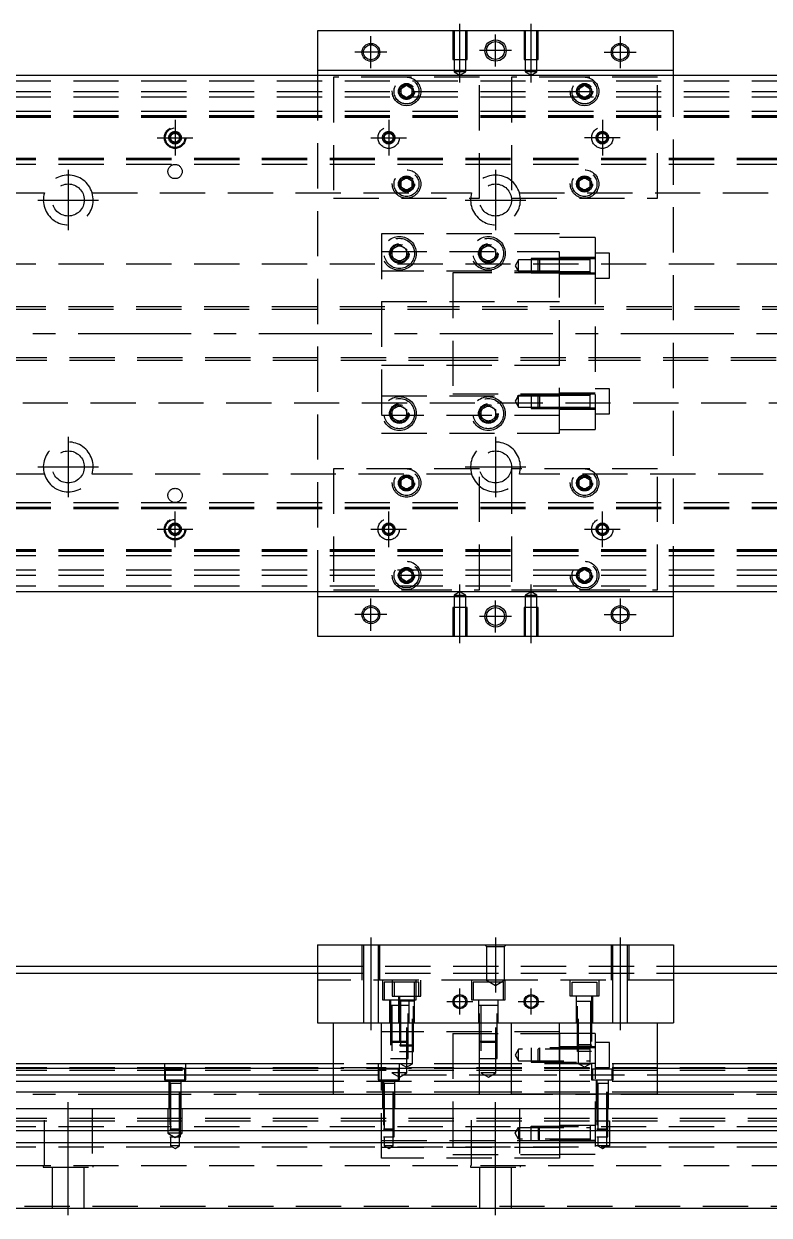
# Model space of a CAD drawing. Extents: x -13 to 801, y -273 to 87.
# Drawn here: x 174.5 to 383.9, y -247.7 to 87 of the extents above; entities that cross this region are included whole.
import ezdxf

# ---------------------------------------------------------------- set-up
doc = ezdxf.new("R2010")
doc.units = 0
doc.linetypes.add('CENTER', pattern=[50.8, 31.75, -6.35, 6.35, -6.35])
doc.linetypes.add('DASHED', pattern=[19.05, 12.7, -6.35])
doc.layers.get('0').update_dxf_attribs({"linetype": 'CONTINUOUS'})
doc.layers.add('CENTER', color=1, linetype='CENTER')

msp = doc.modelspace()

# ---------------------------------------------------------------- linework, layer by layer
at = {"color": 7, "linetype": 'CONTINUOUS'}
for p, q in [((257, 85), (257, 74)), ((357, 85), (257, 85)), ((357, 74), (357, 85)), ((257, 74), (357, 74)), ((257, 74), (257, 72.5)), ((357, 72.5), (357, 74)), ((611, 72.5), (3, 72.5)), ((3, -72.5), (611, -72.5)), ((257, -72.5), (257, -74)), ((357, -74), (357, -72.5)), ((257, -74), (257, -85)), ((357, -74), (257, -74)), ((357, -85), (357, -74)), ((257, -85), (357, -85)), ((257, -171.72), (257, -193.72)), ((257, -171.72), (357, -171.72)), ((357, -171.72), (357, -193.72)), ((3, -177.72), (257, -177.72)), ((11, -179.72), (257, -179.72)), ((357, -177.72), (611, -177.72)), ((357, -179.72), (603, -179.72)), ((257, -193.72), (357, -193.72)), ((261.5, -213.72), (261.5, -193.72)), ((302.5, -213.72), (302.5, -193.72)), ((311.5, -213.72), (311.5, -193.72)), ((352.5, -213.72), (352.5, -193.72)), ((261.5, -205.22), (17, -205.22)), ((261.5, -206.472272), (17, -206.472272)), ((311.5, -205.22), (302.5, -205.22)), ((311.5, -206.472272), (302.5, -206.472272)), ((597, -205.22), (352.5, -205.22)), ((597, -206.472272), (352.5, -206.472272)), ((17, -208.24668), (261.5, -208.24668)), ((261.5, -210.143076), (17, -210.143076)), ((302.5, -208.24668), (311.5, -208.24668)), ((311.5, -210.143076), (302.5, -210.143076)), ((352.5, -208.24668), (597, -208.24668)), ((597, -210.143076), (352.5, -210.143076)), ((261.5, -213.197372), (17, -213.197372)), ((261.5, -213.72), (302.5, -213.72)), ((311.5, -213.197372), (302.5, -213.197372)), ((352.5, -213.72), (311.5, -213.72)), ((597, -213.197372), (352.5, -213.197372)), ((17, -217.72), (597, -217.72)), ((597, -224.02), (17, -224.02)), ((597, -227.42), (17, -227.42)), ((17, -245.72), (597, -245.72))]:
    msp.add_line(p, q, dxfattribs=at)
at = {"color": 3, "linetype": 'DASHED'}
for p, q in [((295.000006, 85), (295.000006, 77)), ((295.35, 85), (295.35, 77)), ((298.65, 77), (298.65, 85)), ((298.999994, 77), (298.999994, 85)), ((315.000006, 85), (315.000006, 77)), ((315.35, 85), (315.35, 77)), ((318.65, 77), (318.65, 85)), ((318.999994, 77), (318.999994, 85)), ((295.000006, 77), (298.999994, 77)), ((295.35, 77), (295.35, 73.5)), ((298.65, 73.5), (298.65, 77)), ((315.000006, 77), (318.999994, 77)), ((315.35, 77), (315.35, 73.5)), ((318.65, 73.5), (318.65, 77)), ((17, 71), (597, 71)), ((257, 72.5), (257, -72.5)), ((261.5, 72), (261.5, 38)), ((282, 72), (261.5, 72)), ((302.5, 72), (282, 72)), ((298.65, 73.5), (295.35, 73.5)), ((295.35, 73.5), (297, 72.547372)), ((297, 72.547372), (298.65, 73.5)), ((302.5, 38), (302.5, 72)), ((332, 72), (311.5, 72)), ((311.5, 72), (311.5, 38)), ((318.65, 73.5), (315.35, 73.5)), ((315.35, 73.5), (317, 72.547372)), ((317, 72.547372), (318.65, 73.5)), ((352.5, 72), (332, 72)), ((352.5, 38), (352.5, 72)), ((357, -72.5), (357, 72.5)), ((17, 68), (597, 68)), ((280, 68), (280.023172, 68.30356)), ((280.5, 68.866026), (282, 69.73205)), ((280.5, 67.133974), (280.5, 68.866026)), ((282, 66.26795), (280.5, 67.133974)), ((282, 69.73205), (283.5, 68.866026)), ((283.5, 67.133974), (282, 66.26795)), ((283.5, 68.866026), (283.5, 67.133974)), ((330.5, 68.866026), (332, 69.73205)), ((330.5, 67.133974), (330.5, 68.866026)), ((332, 66.26795), (330.5, 67.133974)), ((332, 69.73205), (333.5, 68.866026)), ((333.5, 67.133974), (332, 66.26795)), ((333.5, 68.866026), (333.5, 67.133974)), ((333.973226, 68.326156), (334, 68)), ((17, 66.5), (597, 66.5)), ((17, 62.5), (597, 62.5)), ((17, 61.247728), (597, 61.247728)), ((17, 61.1147), (597, 61.1147)), ((17, 61.1), (597, 61.1)), ((17, 60.8), (597, 60.8)), ((215.75, 55.721688), (217, 56.443376)), ((215.75, 54.278312), (215.75, 55.721688)), ((217, 53.556624), (215.75, 54.278312)), ((217, 56.443376), (218.25, 55.721688)), ((218.25, 54.278312), (217, 53.556624)), ((218.25, 55.721688), (218.25, 54.278312)), ((218.477374, 55.25955), (218.5, 55)), ((597, 49.2), (17, 49.2)), ((597, 48.9), (17, 48.9)), ((597, 48.8853), (17, 48.8853)), ((597, 48.752272), (17, 48.752272)), ((597, 47.5), (17, 47.5)), ((280.5, 42.866026), (282, 43.73205)), ((282, 43.73205), (283.5, 42.866026)), ((330.5, 42.866026), (332, 43.73205)), ((332, 43.73205), (333.5, 42.866026)), ((280.5, 41.133974), (280.5, 42.866026)), ((282, 40.26795), (280.5, 41.133974)), ((283.5, 41.133974), (282, 40.26795)), ((283.5, 42.866026), (283.5, 41.133974)), ((283.973226, 42.326156), (284, 42)), ((330.5, 41.133974), (330.5, 42.866026)), ((332, 40.26795), (330.5, 41.133974)), ((333.5, 41.133974), (332, 40.26795)), ((333.5, 42.866026), (333.5, 41.133974)), ((333.973226, 42.326156), (334, 42)), ((73.708204, 39.5), (180.291796, 39.5)), ((193.708204, 39.5), (300.291796, 39.5)), ((261.5, 38), (302.5, 38)), ((311.5, 38), (352.5, 38)), ((313.708204, 39.5), (420.291796, 39.5)), ((275, 28), (275, -28)), ((325, 28), (275, 28)), ((325, -28), (325, 28)), ((335, 27), (325, 27)), ((335, 27), (335, 20.976176)), ((278, 23.6547), (280, 24.809402)), ((278, 21.3453), (278, 23.6547)), ((280, 24.809402), (282, 23.6547)), ((282, 23.6547), (282, 21.3453)), ((303, 23.6547), (305, 24.809402)), ((303, 21.3453), (303, 23.6547)), ((305, 24.809402), (307, 23.6547)), ((307, 23.6547), (307, 21.3453)), ((275, 23), (325, 23)), ((280, 20.190598), (278, 21.3453)), ((282, 21.3453), (280, 20.190598)), ((282.483582, 22.786038), (282.5, 22.5)), ((305, 20.190598), (303, 21.3453)), ((307, 21.3453), (305, 20.190598)), ((307.483582, 22.786038), (307.5, 22.5)), ((313.5, 20.702558), (312.547372, 19.052558)), ((313.5, 17.402558), (313.5, 20.702558)), ((317, 20.702558), (313.5, 20.702558)), ((317, 21.052554), (317, 17.052564)), ((319.35, 21.052554), (317, 21.052554)), ((319, 20.702558), (317, 20.702558)), ((319.35, 21.052558), (319, 20.702558)), ((319, 17.402558), (319, 20.702558)), ((325, 20.702558), (319, 20.702558)), ((325, 20.702558), (319, 20.702558)), ((319.35, 21.052558), (319.35, 17.052558)), ((325, 21.052556), (319.35, 21.052558)), ((325, 21.052554), (319.35, 21.052554)), ((335, 21.302558), (325, 21.302558)), ((333.605, 21.052558), (325, 21.052556)), ((335, 20.976176), (325, 20.976176)), ((333.6, 20.702558), (325, 20.702558)), ((335, 21.052558), (333.595, 21.052558)), ((333.6, 17.052554), (333.6, 21.052564)), ((333.6, 17.052554), (333.6, 21.052564)), ((333.6, 20.702558), (333.6, 21.052564)), ((333.6, 20.836098), (333.6, 21.052558)), ((333.6, 21.052558), (333.6, 20.835892)), ((339, 22.552558), (335, 22.552558)), ((335, 20.976176), (335, -20.976176)), ((339, 15.552558), (339, 22.552558)), ((597, 19.5), (78.969694, 19.5)), ((325, 17.5), (275, 17.5)), ((295, 17), (295, -17)), ((325, 17), (295, 17)), ((312.547372, 19.052558), (313.5, 17.402558)), ((313.5, 17.402558), (317, 17.402558)), ((317, 17.402558), (319, 17.402558)), ((317, 17.052564), (319.35, 17.052564)), ((319, 17.402558), (325, 17.402558)), ((319, 17.402558), (319.35, 17.052558)), ((319, 17.402558), (325, 17.402558)), ((319.35, 17.052564), (325, 17.052564)), ((319.35, 17.052558), (325, 17.052562)), ((325, 17.402558), (333.6, 17.402558)), ((325, 17.052562), (333.605, 17.052558)), ((325, 16.802558), (335, 16.802558)), ((333.595, 17.052558), (335, 17.052558)), ((333.6, 17.052554), (333.6, 17.402558)), ((333.6, 17.269268), (333.6, 17.052558)), ((333.6, 17.052558), (333.6, 17.26902)), ((335, 15.552558), (339, 15.552558)), ((295, 7.5), (54, 7.5)), ((295, 6.75), (54, 6.75)), ((275, 9), (325, 9)), ((335, 7.5), (295, 7.5)), ((335, 7.499994), (295, 7.499994)), ((335, 6.75), (295, 6.75)), ((335, 6.75), (295, 6.75)), ((547.005, 7.5), (335, 7.5)), ((547, 6.75), (335, 6.75)), ((54, -6.75), (295, -6.75)), ((54, -7.5), (295, -7.5)), ((325, -9), (275, -9)), ((295, -6.75), (335, -6.75)), ((295, -6.75), (335, -6.75)), ((295, -7.499994), (335, -7.499994)), ((295, -7.5), (335, -7.5)), ((335, -6.75), (547, -6.75)), ((335, -7.5), (547.005, -7.5)), ((339, -15.552558), (335, -15.552558)), ((339, -22.552558), (339, -15.552558)), ((78.969694, -19.5), (597, -19.5)), ((275, -17.5), (325, -17.5)), ((295, -17), (325, -17)), ((313.5, -17.402558), (312.547372, -19.052558)), ((312.547372, -19.052558), (313.5, -20.702558)), ((313.5, -20.702558), (313.5, -17.402558)), ((317, -17.402558), (313.5, -17.402558)), ((317, -17.052564), (317, -21.052554)), ((319.35, -17.052564), (317, -17.052564)), ((319, -17.402558), (317, -17.402558)), ((319.35, -17.052558), (319, -17.402558)), ((319, -20.702558), (319, -17.402558)), ((325, -17.402558), (319, -17.402558)), ((325, -17.402558), (319, -17.402558)), ((319.35, -17.052558), (319.35, -21.052558)), ((325, -17.052562), (319.35, -17.052558)), ((325, -17.052564), (319.35, -17.052564)), ((335, -16.802558), (325, -16.802558)), ((333.605, -17.052558), (325, -17.052562)), ((333.6, -17.402558), (325, -17.402558)), ((335, -17.052558), (333.595, -17.052558)), ((333.6, -21.052564), (333.6, -17.052554)), ((333.6, -21.051878), (333.6, -17.052554)), ((333.6, -17.26902), (333.6, -17.052558)), ((333.6, -17.052558), (333.6, -17.269226)), ((325, -23), (275, -23)), ((278, -21.3453), (280, -20.190598)), ((278, -23.6547), (278, -21.3453)), ((280, -20.190598), (282, -21.3453)), ((282, -21.3453), (282, -23.6547)), ((282.483582, -22.213962), (282.5, -22.5)), ((302.5, -22.5), (302.518502, -22.196412)), ((303, -21.3453), (305, -20.190598)), ((303, -23.6547), (303, -21.3453)), ((305, -20.190598), (307, -21.3453)), ((307, -21.3453), (307, -23.6547)), ((313.5, -20.702558), (317, -20.702558)), ((317, -20.702558), (319, -20.702558)), ((317, -21.052554), (319.35, -21.052554)), ((319, -20.702558), (325, -20.702558)), ((319, -20.702558), (319.35, -21.052558)), ((319, -20.702558), (325, -20.702558)), ((319.35, -21.052554), (325, -21.052554)), ((319.35, -21.052558), (325, -21.052556)), ((325, -20.702558), (333.6, -20.702558)), ((335, -20.976176), (325, -20.976176)), ((325, -21.052556), (333.605, -21.052558)), ((325, -21.302558), (335, -21.302558)), ((333.595, -21.052558), (335, -21.052558)), ((333.6, -20.83585), (333.6, -21.052558)), ((333.6, -21.052558), (333.6, -20.836098)), ((333.6, -21.052564), (333.6, -21.051878)), ((335, -20.976176), (335, -27)), ((335, -22.552558), (339, -22.552558)), ((280, -24.809402), (278, -23.6547)), ((282, -23.6547), (280, -24.809402)), ((305, -24.809402), (303, -23.6547)), ((307, -23.6547), (305, -24.809402)), ((275, -28), (325, -28)), ((325, -27), (335, -27)), ((180.291796, -39.5), (73.708204, -39.5)), ((300.291796, -39.5), (193.708204, -39.5)), ((261.5, -38), (261.5, -72)), ((302.5, -38), (261.5, -38)), ((302.5, -72), (302.5, -38)), ((311.5, -38), (311.5, -72)), ((352.5, -38), (311.5, -38)), ((420.291796, -39.5), (313.708204, -39.5)), ((352.5, -72), (352.5, -38)), ((280.5, -41.133974), (282, -40.26795)), ((280.5, -42.866026), (280.5, -41.133974)), ((282, -43.73205), (280.5, -42.866026)), ((282, -40.26795), (283.5, -41.133974)), ((283.5, -42.866026), (282, -43.73205)), ((283.5, -41.133974), (283.5, -42.866026)), ((283.973226, -41.673844), (284, -42)), ((330, -42), (330.030168, -41.653934)), ((330.5, -41.133974), (332, -40.26795)), ((330.5, -42.866026), (330.5, -41.133974)), ((332, -43.73205), (330.5, -42.866026)), ((332, -40.26795), (333.5, -41.133974)), ((333.5, -42.866026), (332, -43.73205)), ((333.5, -41.133974), (333.5, -42.866026)), ((17, -47.5), (597, -47.5)), ((17, -48.752272), (597, -48.752272)), ((17, -48.8853), (597, -48.8853)), ((17, -48.9), (597, -48.9)), ((17, -49.2), (597, -49.2)), ((215.5, -55), (215.52041, -54.75339)), ((215.75, -54.278312), (217, -53.556624)), ((215.75, -55.721688), (215.75, -54.278312)), ((217, -56.443376), (215.75, -55.721688)), ((217, -53.556624), (218.25, -54.278312)), ((218.25, -55.721688), (217, -56.443376)), ((218.25, -54.278312), (218.25, -55.721688)), ((597, -60.8), (17, -60.8)), ((597, -61.1), (17, -61.1)), ((597, -61.1147), (17, -61.1147)), ((597, -61.247728), (17, -61.247728)), ((597, -62.5), (17, -62.5)), ((597, -66.5), (17, -66.5)), ((280.5, -67.133974), (282, -66.26795)), ((282, -66.26795), (283.5, -67.133974)), ((330.5, -67.133974), (332, -66.26795)), ((332, -66.26795), (333.5, -67.133974)), ((597, -68), (17, -68)), ((280, -68), (280.023172, -67.69644)), ((280.5, -68.866026), (280.5, -67.133974)), ((282, -69.73205), (280.5, -68.866026)), ((283.5, -68.866026), (282, -69.73205)), ((283.5, -67.133974), (283.5, -68.866026)), ((330.5, -68.866026), (330.5, -67.133974)), ((332, -69.73205), (330.5, -68.866026)), ((333.5, -68.866026), (332, -69.73205)), ((333.5, -67.133974), (333.5, -68.866026)), ((333.973226, -67.673844), (334, -68)), ((597, -71), (17, -71)), ((261.5, -72), (282, -72)), ((282, -72), (302.5, -72)), ((297, -72.547372), (295.35, -73.5)), ((295.35, -73.5), (297, -73.5)), ((295.35, -73.5), (295.35, -77)), ((298.65, -73.5), (297, -72.547372)), ((297, -73.5), (298.65, -73.5)), ((298.65, -77), (298.65, -73.5)), ((311.5, -72), (332, -72)), ((317, -72.547372), (315.35, -73.5)), ((315.35, -73.5), (317, -73.5)), ((315.35, -73.5), (315.35, -77)), ((318.65, -73.5), (317, -72.547372)), ((317, -73.5), (318.65, -73.5)), ((318.65, -77), (318.65, -73.5)), ((332, -72), (352.5, -72)), ((298.999994, -77), (295.000006, -77)), ((295.000006, -77), (295.000006, -85)), ((295.35, -77), (295.35, -85)), ((298.65, -85), (298.65, -77)), ((298.999994, -85), (298.999994, -77)), ((318.999994, -77), (315.000006, -77)), ((315.000006, -77), (315.000006, -85)), ((315.35, -77), (315.35, -85)), ((318.65, -85), (318.65, -77)), ((318.999994, -85), (318.999994, -77)), ((269.500006, -171.72), (269.500006, -181.72)), ((269.9, -171.72), (269.9, -181.72)), ((274.1, -181.72), (274.1, -171.72)), ((274.499994, -181.72), (274.499994, -171.72)), ((304.5, -172.22), (304, -171.72)), ((304.5, -172.22), (304.5, -181.72)), ((304.5, -172.22), (309.5, -172.22)), ((309.5, -172.22), (310, -171.72)), ((309.5, -181.72), (309.5, -172.22)), ((339.500006, -171.72), (339.500006, -181.72)), ((339.9, -171.72), (339.9, -181.72)), ((344.1, -181.72), (344.1, -171.72)), ((344.499994, -181.72), (344.499994, -171.72)), ((257, -177.72), (357, -177.72)), ((257, -179.72), (357, -179.72)), ((304.5, -181.72), (257, -181.72)), ((269.9, -181.72), (269.9, -193.72)), ((274.1, -193.72), (274.1, -181.72)), ((275.25, -181.72), (275.25, -187.22)), ((284.25, -182.22), (275.75, -182.22)), ((275.75, -182.22), (275.75, -187.22)), ((278, -181.72), (278, -186.22)), ((285.5, -182.22), (278.5, -182.22)), ((278.5, -182.22), (278.5, -186.22)), ((284.25, -187.22), (284.25, -182.22)), ((284.75, -187.22), (284.75, -181.72)), ((285.5, -186.22), (285.5, -182.22)), ((286, -186.22), (286, -181.72)), ((300.25, -181.72), (300.25, -187.22)), ((309.25, -182.22), (300.75, -182.22)), ((300.75, -182.22), (300.75, -187.22)), ((309.5, -181.72), (304.5, -181.72)), ((304.5, -181.72), (307, -183.163376)), ((307, -183.163376), (309.5, -181.72)), ((309.25, -187.22), (309.25, -182.22)), ((357, -181.72), (309.5, -181.72)), ((309.75, -187.22), (309.75, -181.72)), ((328, -186.22), (328, -181.72)), ((328.5, -182.22), (335.5, -182.22)), ((328.5, -186.22), (328.5, -182.22)), ((335.5, -182.22), (335.5, -186.22)), ((336, -181.72), (336, -186.22)), ((339.9, -181.72), (339.9, -193.72)), ((344.1, -193.72), (344.1, -181.72)), ((275.25, -187.22), (284.75, -187.22)), ((277.25, -187.22), (277.25, -193.72)), ((277.500006, -187.22), (277.500006, -203.72)), ((278, -186.22), (286, -186.22)), ((279.75, -186.22), (279.75, -193.72)), ((279.999972, -186.22), (280.000006, -201.72)), ((282.499994, -203.72), (282.499994, -187.22)), ((282.75, -193.72), (282.75, -187.22)), ((283.999994, -201.72), (284.000028, -186.22)), ((284.25, -193.72), (284.25, -186.22)), ((300.25, -187.22), (309.75, -187.22)), ((302.25, -187.22), (302.25, -193.72)), ((302.500006, -203.72), (302.500006, -187.22)), ((307.499994, -203.72), (307.499994, -187.22)), ((307.75, -193.72), (307.75, -187.22)), ((336, -186.22), (328, -186.22)), ((329.75, -193.72), (329.75, -186.22)), ((330.000006, -201.72), (329.999972, -186.22)), ((334.000028, -186.22), (333.999994, -201.72)), ((334.25, -186.22), (334.25, -193.72)), ((282.500006, -188.82), (277.499994, -188.82)), ((277.9, -188.82), (277.9, -207.72)), ((284.25, -187.62), (279.999994, -187.62)), ((280.35, -187.62), (280.35, -205.22)), ((282.1, -207.72), (282.1, -188.82)), ((283.65, -205.22), (283.65, -187.62)), ((307.500006, -188.82), (302.499994, -188.82)), ((302.9, -188.82), (302.9, -207.72)), ((307.1, -207.72), (307.1, -188.82)), ((329.75, -187.62), (334.000006, -187.62)), ((330.35, -205.22), (330.35, -187.62)), ((333.65, -187.62), (333.65, -205.22)), ((275, -205.22), (275, -193.72)), ((325, -205.22), (325, -193.72)), ((325, -196.22), (275, -196.22)), ((295, -196.72), (295, -230.72)), ((295, -196.72), (325, -196.72)), ((335, -196.72), (325, -196.72)), ((325, -196.72), (325, -230.72)), ((335, -196.72), (335, -230.72)), ((277.5, -198.82), (280, -198.82)), ((277.5, -198.82), (277.9, -199.22)), ((280, -199.22), (277.9, -199.22)), ((280, -198.82), (280.35, -198.82)), ((280.35, -199.22), (280, -199.22)), ((280, -199.87), (284, -199.87)), ((280, -199.87), (280.35, -200.22)), ((280.35, -198.82), (282.5, -198.82)), ((282.1, -199.22), (280.35, -199.22)), ((283.65, -200.22), (280.35, -200.22)), ((282.1, -199.22), (282.5, -198.82)), ((283.65, -200.22), (284, -199.87)), ((302.5, -198.82), (307.5, -198.82)), ((302.5, -198.82), (302.9, -199.22)), ((307.1, -199.22), (302.9, -199.22)), ((307.1, -199.22), (307.5, -198.82)), ((335, -200.719975), (317, -200.720006)), ((317, -200.720006), (317, -204.719994)), ((319.35, -200.72), (319, -201.07)), ((319.35, -200.72), (319.35, -204.72)), ((335, -200.47), (325, -200.47)), ((334, -199.87), (330, -199.87)), ((330.35, -200.22), (330, -199.87)), ((330.35, -200.22), (333.65, -200.22)), ((333.6, -204.720006), (333.6, -200.719994)), ((334, -199.87), (333.65, -200.22)), ((339, -199.22), (335, -199.22)), ((339, -205.22), (339, -199.22)), ((277.500006, -203.72), (282.499994, -203.72)), ((280.000006, -201.72), (283.999994, -201.72)), ((302.500006, -203.72), (307.499994, -203.72)), ((313.5, -201.07), (312.547372, -202.72)), ((312.547372, -202.72), (313.5, -204.37)), ((313.5, -204.37), (313.5, -201.07)), ((333.6, -201.07), (313.5, -201.07)), ((319, -204.37), (319, -201.07)), ((333.999994, -201.72), (330.000006, -201.72)), ((54, -206.22), (547, -206.22)), ((54, -206.97), (547, -206.97)), ((214, -205.22), (214, -209.72)), ((219.75, -206.72), (214.25, -206.72)), ((214.25, -206.72), (214.25, -209.72)), ((219.75, -209.72), (219.75, -206.72)), ((220, -209.72), (220, -205.22)), ((302.5, -205.22), (261.5, -205.22)), ((302.5, -206.472272), (261.5, -206.472272)), ((274, -205.22), (274, -209.72)), ((279.75, -206.72), (274.25, -206.72)), ((274.25, -206.72), (274.25, -209.72)), ((275, -231.72), (275, -205.22)), ((279.75, -209.72), (279.75, -206.72)), ((280, -209.72), (280, -205.22)), ((283.65, -205.22), (280.35, -205.22)), ((280.35, -205.22), (282, -206.172628)), ((282, -206.172628), (283.65, -205.22)), ((352.5, -205.22), (311.5, -205.22)), ((352.5, -206.472272), (311.5, -206.472272)), ((313.5, -204.37), (333.6, -204.37)), ((317, -204.719994), (335, -204.720025)), ((319, -204.37), (319.35, -204.72)), ((325, -204.97), (335, -204.97)), ((325, -205.22), (325, -231.72)), ((330.35, -205.22), (333.65, -205.22)), ((332, -206.172628), (330.35, -205.22)), ((333.65, -205.22), (332, -206.172628)), ((334, -205.22), (334, -209.72)), ((339.75, -206.72), (334.25, -206.72)), ((334.25, -206.72), (334.25, -209.72)), ((335, -206.22), (339, -206.22)), ((339, -206.22), (339, -205.22)), ((339.75, -209.72), (339.75, -206.72)), ((340, -209.72), (340, -205.22)), ((214, -209.72), (220, -209.72)), ((215.25, -209.72), (215.25, -217.72)), ((218.500006, -210.72), (215.499994, -210.72)), ((215.500006, -209.72), (215.500006, -225.72)), ((215.75, -210.72), (215.75, -225.72)), ((218.25, -225.72), (218.25, -210.72)), ((218.499994, -225.72), (218.499994, -209.72)), ((218.75, -217.72), (218.75, -209.72)), ((261.5, -208.24668), (302.5, -208.24668)), ((302.5, -210.143076), (261.5, -210.143076)), ((274, -209.72), (280, -209.72)), ((275.25, -209.72), (275.25, -217.72)), ((278.500006, -210.72), (275.499994, -210.72)), ((275.500006, -209.72), (275.500006, -225.72)), ((275.75, -210.72), (275.75, -225.72)), ((282.1, -207.72), (277.9, -207.72)), ((277.9, -207.72), (280, -208.932436)), ((278.25, -225.72), (278.25, -210.72)), ((278.499994, -225.72), (278.499994, -209.72)), ((278.75, -217.72), (278.75, -209.72)), ((280, -208.932436), (282.1, -207.72)), ((307.1, -207.72), (302.9, -207.72)), ((302.9, -207.72), (305, -208.932436)), ((305, -208.932436), (307.1, -207.72)), ((311.5, -208.24668), (352.5, -208.24668)), ((352.5, -210.143076), (311.5, -210.143076)), ((334, -209.72), (340, -209.72)), ((335.25, -209.72), (335.25, -217.72)), ((338.500006, -210.72), (335.499994, -210.72)), ((335.500006, -209.72), (335.500006, -225.72)), ((335.75, -210.72), (335.75, -225.72)), ((338.25, -225.72), (338.25, -210.72)), ((338.499994, -225.72), (338.499994, -209.72)), ((338.75, -217.72), (338.75, -209.72)), ((302.5, -213.197372), (261.5, -213.197372)), ((352.5, -213.197372), (311.5, -213.197372)), ((54, -220.47), (547, -220.47)), ((180.291796, -233.72), (180.291796, -217.72)), ((193.708204, -217.72), (193.708204, -233.72)), ((215, -217.72), (215, -224.72)), ((219, -224.72), (219, -217.72)), ((300.291796, -233.72), (300.291796, -217.72)), ((313.708204, -217.72), (313.708204, -233.72)), ((597, -222.87), (17, -222.87)), ((54, -221.22), (547, -221.22)), ((215.5, -223.47), (218.5, -223.47)), ((215.5, -223.47), (215.75, -223.72)), ((218.25, -223.72), (215.75, -223.72)), ((218.25, -223.72), (218.5, -223.47)), ((275.5, -223.47), (278.5, -223.47)), ((275.5, -223.47), (275.75, -223.72)), ((278.25, -223.72), (275.75, -223.72)), ((278.25, -223.72), (278.5, -223.47)), ((312.547372, -224.72), (313.5, -223.07)), ((313.5, -223.07), (313.5, -226.37)), ((313.5, -223.07), (333.6, -223.07)), ((317, -222.720006), (335, -222.719975)), ((317, -226.719994), (317, -222.720006)), ((319, -223.07), (319.35, -222.72)), ((319, -223.07), (319, -226.37)), ((319.35, -226.72), (319.35, -222.72)), ((325, -222.47), (335, -222.47)), ((333.6, -222.719994), (333.6, -226.720006)), ((335, -221.22), (339, -221.22)), ((335.5, -223.47), (338.5, -223.47)), ((335.5, -223.47), (335.75, -223.72)), ((338.25, -223.72), (335.75, -223.72)), ((338.25, -223.72), (338.5, -223.47)), ((339, -221.22), (339, -222.22)), ((339, -222.22), (339, -228.22)), ((219, -224.72), (215, -224.72)), ((215, -224.72), (217, -225.8747)), ((215.500006, -225.72), (218.499994, -225.72)), ((215.75, -225.72), (215.75, -228.22)), ((217, -225.8747), (219, -224.72)), ((218.25, -228.22), (218.25, -225.72)), ((275, -226.72), (325, -226.72)), ((275.500006, -225.72), (278.499994, -225.72)), ((275.75, -225.72), (275.75, -228.22)), ((278.25, -228.22), (278.25, -225.72)), ((313.5, -226.37), (312.547372, -224.72)), ((333.6, -226.37), (313.5, -226.37)), ((335, -226.720025), (317, -226.719994)), ((319.35, -226.72), (319, -226.37)), ((335, -226.97), (325, -226.97)), ((335.500006, -225.72), (338.499994, -225.72)), ((335.75, -225.72), (335.75, -228.22)), ((338.25, -228.22), (338.25, -225.72)), ((597, -228.57), (17, -228.57)), ((218.25, -228.22), (215.75, -228.22)), ((215.75, -228.22), (217, -228.941688)), ((217, -228.941688), (218.25, -228.22)), ((325, -228.728332), (275, -228.728332)), ((278.25, -228.22), (275.75, -228.22)), ((275.75, -228.22), (277, -228.941688)), ((277, -228.941688), (278.25, -228.22)), ((295, -230.72), (325, -230.72)), ((335, -230.72), (325, -230.72)), ((339, -228.22), (335, -228.22)), ((338.25, -228.22), (335.75, -228.22)), ((335.75, -228.22), (337, -228.941688)), ((337, -228.941688), (338.25, -228.22)), ((17, -233.72), (597, -233.72)), ((180, -233.72), (180, -234.22)), ((180, -234.22), (194, -234.22)), ((182.5, -234.22), (182.5, -245.72)), ((191.5, -245.72), (191.5, -234.22)), ((194, -234.22), (194, -233.72)), ((325, -231.72), (275, -231.72)), ((300, -233.72), (300, -234.22)), ((300, -234.22), (314, -234.22)), ((302.5, -234.22), (302.5, -245.72)), ((311.5, -245.72), (311.5, -234.22)), ((314, -234.22), (314, -233.72)), ((79.499994, -245.22), (597, -245.22))]:
    msp.add_line(p, q, dxfattribs=at)
at = {"color": 3, "linetype": 'CONTINUOUS'}
for centre, radius in [((272, 79), 2.5), ((342, 79), 2.5), ((272, -79), 2.5), ((342, -79), 2.5), ((297, -187.72), 2), ((317, -187.72), 2)]:
    msp.add_circle(centre, radius, dxfattribs=at)
at = {"color": 7, "linetype": 'CONTINUOUS'}
for centre, radius in [((272, 79), 2.1), ((307, 79.5), 3), ((307, 79.5), 2.5), ((342, 79), 2.1), ((272, -79), 2.1), ((307, -79.5), 3), ((342, -79), 2.1), ((307, -79.5), 2.5), ((297, -187.72), 1.65), ((317, -187.72), 1.65)]:
    msp.add_circle(centre, radius, dxfattribs=at)
at = {"color": 3, "linetype": 'DASHED'}
for centre, radius in [((282, 68), 4), ((282, 68), 3.5), ((332, 68), 4), ((332, 68), 3.5), ((282, 68), 2.25), ((282, 68), 2), ((332, 68), 2.25), ((332, 68), 2), ((217, 55), 3), ((217, 55), 2.75), ((277, 55), 3), ((337, 55), 3), ((217, 55), 1.75), ((217, 55), 1.5), ((217, 55), 1.25), ((277, 55), 1.75), ((277, 55), 1.5), ((277, 55), 1.25), ((337, 55), 1.75), ((337, 55), 1.5), ((337, 55), 1.25), ((217, 45.5), 2), ((282, 42), 4), ((282, 42), 3.5), ((282, 42), 2.25), ((282, 42), 2), ((282, 42), 1.65), ((332, 42), 4), ((332, 42), 3.5), ((332, 42), 2.25), ((332, 42), 2), ((332, 42), 1.65), ((187, 37.5), 4.5), ((307, 37.5), 4.5), ((280, 22.5), 4.75), ((305, 22.5), 4.75), ((280, 22.5), 4.25), ((280, 22.5), 2.75), ((280, 22.5), 2.5), ((280, 22.5), 2.1), ((305, 22.5), 4.25), ((305, 22.5), 2.75), ((305, 22.5), 2.5), ((305, 22.5), 2.1), ((280, -22.5), 4.75), ((280, -22.5), 4.25), ((280, -22.5), 2.75), ((280, -22.5), 2.5), ((305, -22.5), 4.75), ((305, -22.5), 4.25), ((305, -22.5), 2.75), ((305, -22.5), 2.5), ((280, -22.5), 2.1), ((305, -22.5), 2.1), ((187, -37.5), 4.5), ((307, -37.5), 4.5), ((282, -42), 4), ((282, -42), 3.5), ((282, -42), 2.25), ((282, -42), 2), ((332, -42), 4), ((332, -42), 3.5), ((332, -42), 2.25), ((332, -42), 2), ((217, -45.5), 2), ((282, -42), 1.65), ((332, -42), 1.65), ((217, -55), 3), ((217, -55), 2.75), ((217, -55), 1.75), ((217, -55), 1.5), ((277, -55), 3), ((277, -55), 1.75), ((277, -55), 1.5), ((337, -55), 3), ((337, -55), 1.75), ((337, -55), 1.5), ((217, -55), 1.25), ((277, -55), 1.25), ((337, -55), 1.25), ((282, -68), 4), ((282, -68), 3.5), ((282, -68), 2.25), ((282, -68), 2), ((332, -68), 4), ((332, -68), 3.5), ((332, -68), 2.25), ((332, -68), 2)]:
    msp.add_circle(centre, radius, dxfattribs=at)
for centre, radius, start, end in [((282, 68), 1.65, 155.380023, 180), ((282, 68), 1.65, 180, 204.619977), ((282, 68), 1.65, 144.619977, 155.380023), ((282, 68), 1.65, 204.619977, 215.380023), ((282, 68), 1.65, 95.380023, 144.619977), ((282, 68), 1.65, 215.380023, 264.619977), ((282, 68), 1.65, 84.619977, 95.380023), ((282, 68), 1.65, 35.380023, 84.619977), ((282, 68), 1.65, 275.380023, 324.619977), ((282, 68), 1.65, 24.619977, 35.380023), ((282, 68), 1.65, 324.619977, 335.380023), ((282, 68), 1.65, 335.380023, 24.619977), ((332, 68), 1.65, 155.380023, 180), ((332, 68), 1.65, 180, 204.619977), ((332, 68), 1.65, 144.619977, 155.380023), ((332, 68), 1.65, 204.619977, 215.380023), ((332, 68), 1.65, 95.380023, 144.619977), ((332, 68), 1.65, 215.380023, 264.619977), ((332, 68), 1.65, 84.619977, 95.380023), ((332, 68), 1.65, 35.380023, 84.619977), ((332, 68), 1.65, 275.380023, 324.619977), ((332, 68), 1.65, 24.619977, 35.380023), ((332, 68), 1.65, 324.619977, 335.380023), ((332, 68), 1.65, 335.380023, 24.619977), ((282, 68), 1.65, 264.619977, 275.380023), ((332, 68), 1.65, 264.619977, 275.380023), ((187, 37.5), 7, 16.60155, 163.39845), ((307, 37.5), 7, 16.60155, 163.39845), ((187, 37.5), 7, 163.39845, 16.60155), ((307, 37.5), 7, 163.39845, 16.60155), ((187, -37.5), 7, 343.39845, 196.60155), ((307, -37.5), 7, 343.39845, 196.60155), ((187, -37.5), 7, 196.60155, 343.39845), ((307, -37.5), 7, 196.60155, 343.39845), ((282, -68), 1.65, 95.380023, 144.619977), ((282, -68), 1.65, 84.619977, 95.380023), ((282, -68), 1.65, 35.380023, 84.619977), ((332, -68), 1.65, 95.380023, 144.619977), ((332, -68), 1.65, 84.619977, 95.380023), ((332, -68), 1.65, 35.380023, 84.619977), ((282, -68), 1.65, 155.380023, 180), ((282, -68), 1.65, 180, 204.619977), ((282, -68), 1.65, 144.619977, 155.380023), ((282, -68), 1.65, 204.619977, 215.380023), ((282, -68), 1.65, 215.380023, 264.619977), ((282, -68), 1.65, 264.619977, 275.380023), ((282, -68), 1.65, 275.380023, 324.619977), ((282, -68), 1.65, 24.619977, 35.380023), ((282, -68), 1.65, 324.619977, 335.380023), ((282, -68), 1.65, 335.380023, 24.619977), ((332, -68), 1.65, 155.380023, 180), ((332, -68), 1.65, 180, 204.619977), ((332, -68), 1.65, 144.619977, 155.380023), ((332, -68), 1.65, 204.619977, 215.380023), ((332, -68), 1.65, 215.380023, 264.619977), ((332, -68), 1.65, 264.619977, 275.380023), ((332, -68), 1.65, 275.380023, 324.619977), ((332, -68), 1.65, 24.619977, 35.380023), ((332, -68), 1.65, 324.619977, 335.380023), ((332, -68), 1.65, 335.380023, 24.619977)]:
    msp.add_arc(centre, radius, start, end, dxfattribs=at)
at = {"layer": 'CENTER', "color": 1, "linetype": 'CENTER'}
for p, q in [((297, 70.547372), (297, 87)), ((307, 75), (307, 84)), ((317, 70.547372), (317, 87)), ((272, 74.5), (272, 83.5)), ((342, 83.5), (342, 74.5)), ((276.5, 79), (267.5, 79)), ((311.5, 79.5), (302.5, 79.5)), ((337.5, 79), (346.5, 79)), ((217, 60), (217, 50)), ((277, 60), (277, 50)), ((337, 60), (337, 50)), ((212, 55), (222, 55)), ((272, 55), (282, 55)), ((342, 55), (332, 55)), ((187, 46), (187, 29)), ((307, 46), (307, 29)), ((178.5, 37.5), (195.5, 37.5)), ((298.5, 37.5), (315.5, 37.5)), ((-13.447893, 0), (654.546148, 0)), ((187, -29), (187, -46)), ((307, -29), (307, -46)), ((178.5, -37.5), (195.5, -37.5)), ((298.5, -37.5), (315.5, -37.5)), ((217, -60), (217, -50)), ((277, -60), (277, -50)), ((337, -60), (337, -50)), ((212, -55), (222, -55)), ((272, -55), (282, -55)), ((332, -55), (342, -55)), ((297, -87), (297, -70.547372)), ((317, -87), (317, -70.547372)), ((272, -83.5), (272, -74.5)), ((307, -84), (307, -75)), ((342, -74.5), (342, -83.5)), ((276.5, -79), (267.5, -79)), ((311.5, -79.5), (302.5, -79.5)), ((337.5, -79), (346.5, -79)), ((272, -169.72), (272, -195.72)), ((307, -169.72), (307, -185.163376)), ((342, -169.72), (342, -195.72)), ((297, -191.37), (297, -184.07)), ((317, -191.37), (317, -184.07)), ((293.35, -187.72), (300.65, -187.72)), ((313.35, -187.72), (320.65, -187.72)), ((-13.447893, -213.72), (654.546148, -213.72)), ((187, -247.72), (187, -215.72)), ((307, -247.72), (307, -215.72))]:
    msp.add_line(p, q, dxfattribs=at)

doc.saveas('drawing.dxf')
